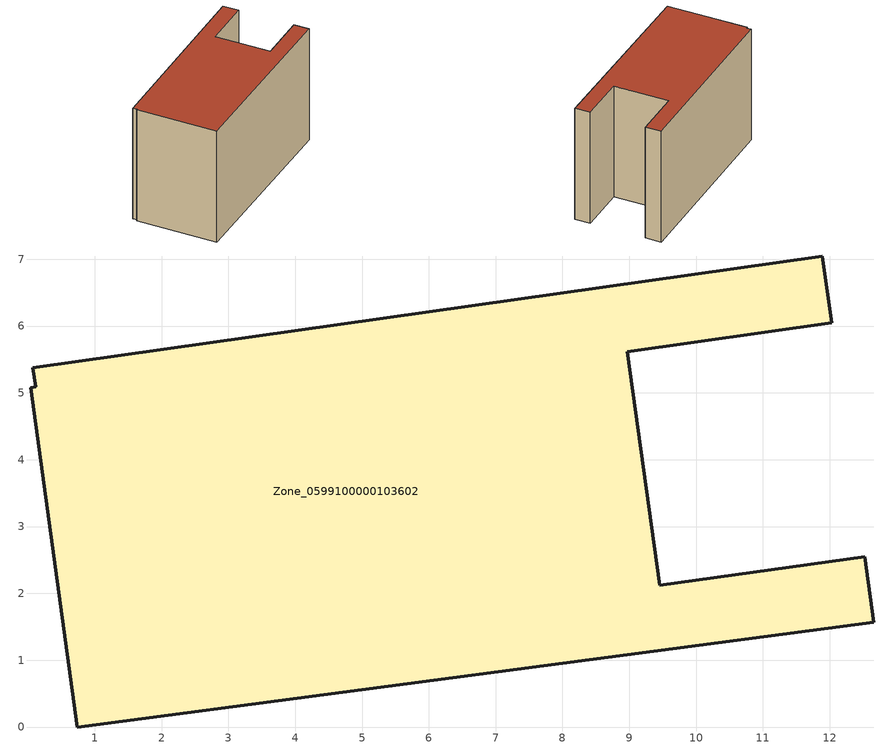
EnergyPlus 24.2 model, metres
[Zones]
Zone_0599100000103602
 floor ground (C_G): 12.52,2.55 12.66,1.57 0.74,0 0.04,5.08 0.11,5.09 0.07,5.38 11.89,7.05 12.03,6.05 8.97,5.62 9.46,2.12 z0.06
 wall outside (C_F): 0.04,5.08 0.74,0 12.66,1.57 12.52,2.55 9.46,2.12 8.97,5.62 12.03,6.05 11.89,7.05 0.07,5.38 0.11,5.09 0.04,5.08 z0.06:7.71
 roof outside (C_R): 0.07,5.38 0.11,5.09 0.04,5.08 0.74,0 12.66,1.57 12.52,2.55 9.46,2.12 8.97,5.62 12.03,6.05 11.89,7.05 z7.71
[BUILDING]
Pand.0599100000103602: North Axis=0; Terrain=City; Loads Convergence Tolerance Value=0.04; Temperature Convergence Tolerance Value=0.4; Solar Distribution=FullExterior; Maximum Number of Warmup Days=25; Minimum Number of Warmup Days=1
[Site:Location]
Rotterdam.The.Hague.AP_ZH_NLD Design_Conditions: Latitude=51.96; Longitude=4.45; Time Zone=1; Elevation=-4.5
[SITE:GROUNDTEMPERATURE:BUILDINGSURFACE]
18, 18, 18, 18, 18, 18, 18, 18, 18, 18, 18, 18
[MATERIAL] Thermal Absorptance=0.9; Solar Absorptance=0.7; Visible Absorptance=0.7
Name | Roughness | Thickness | Conductivity | Density | Specific Heat
G.TI.1975-1991 | MediumSmooth | 0.15 | 0.288461 | 540 | 1210
F.TI.1975-1991 | Rough | 0.3 | 0.230769 | 1920 | 840
R.TI.1975-1991 | MediumRough | 0.2 | 0.153846 | 1500 | 1000
[CONSTRUCTION]
C_G: G.TI.1975-1991
C_F: F.TI.1975-1991
C_R: R.TI.1975-1991
[ZONE]
Zone_0599100000103602: Type=1; Multiplier=1; Ceiling Height=Autocalculate; Volume=Autocalculate; Floor Area=autocalculate; Part of Total Floor Area=Yes
[ZONEINFILTRATION:DESIGNFLOWRATE]
Infil_Zone_0599100000103602: Zone or ZoneList or Space or SpaceList=Zone_0599100000103602; Schedule=AlwaysOn; Design Flow Rate Calculation Method=Flow/Area; Flow Rate per Floor Area=0.003; Constant Term Coefficient=1; Temperature Term Coefficient=0; Velocity Term Coefficient=0; Velocity Squared Term Coefficient=0
[HVACTEMPLATE:ZONE:IDEALLOADSAIRSYSTEM]
Zone_0599100000103602: Maximum Heating Supply Air Temperature=50; Minimum Cooling Supply Air Temperature=13; Maximum Heating Supply Air Humidity Ratio=0.0156; Minimum Cooling Supply Air Humidity Ratio=0.0077; Heating Limit=NoLimit; Cooling Limit=NoLimit; Dehumidification Control Type=ConstantSensibleHeatRatio; Cooling Sensible Heat Ratio=0.7; Dehumidification Setpoint=60; Humidification Control Type=None; Humidification Setpoint=30; Outdoor Air Method=None; Outdoor Air Flow Rate per Person=0.00944; Outdoor Air Flow Rate per Zone Floor Area=0; Outdoor Air Flow Rate per Zone=0; Demand Controlled Ventilation Type=None; Outdoor Air Economizer Type=NoEconomizer; Heat Recovery Type=None; Sensible Heat Recovery Effectiveness=0.7; Latent Heat Recovery Effectiveness=0.65
[ZONECONTROL:THERMOSTAT]
ThermostatControl_Zone_0599100000103602: Zone or ZoneList=Zone_0599100000103602; Control Type Schedule=DualSetpointControlType; Control 1=Thermostat_Zone_0599100000103602; Temperature Difference Between Cutout And Setpoint=0
[THERMOSTATSETPOINT:DUALSETPOINT]
Thermostat_Zone_0599100000103602: Heating Setpoint Temperature Schedule=HeatingSetpoint_Zone_0599100000103602; Cooling Setpoint Temperature Schedule=CoolingSetpoint_Zone_0599100000103602
[SCHEDULE:COMPACT]
HeatingSetpoint_Zone_0599100000103602: Through: 12/31, For: AllDays, Until: 24:00, 21
CoolingSetpoint_Zone_0599100000103602: Through: 12/31, For: AllDays, Until: 24:00, 24
DualSetpointControlType: Through: 12/31, For: AllDays, Until: 24:00, 4
AlwaysOn: Through: 12/31, For: AllDays, Until: 24:00, 1
